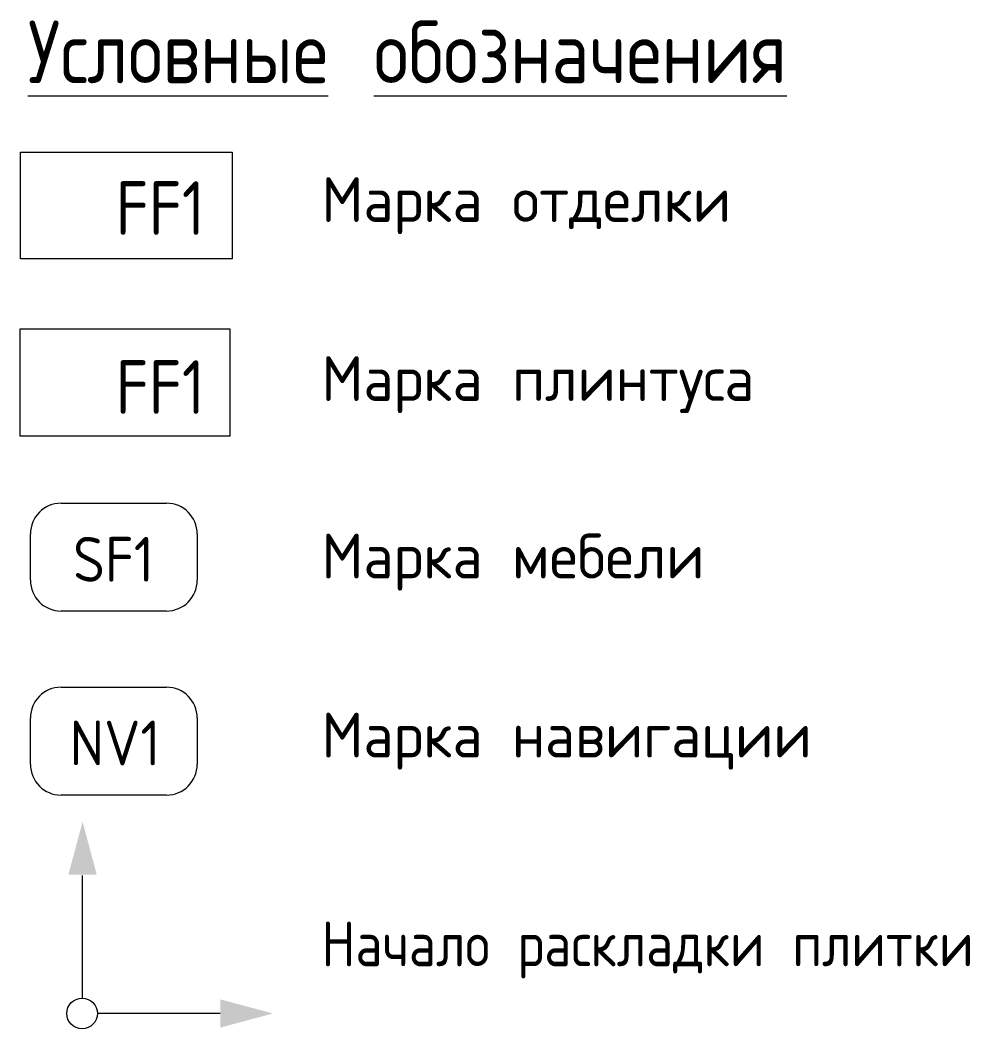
# Model space of a CAD drawing. Header units: millimetres. Extents: x 10189 to 74543, y -2532 to 10466.
# Drawn here: x 70828 to 74543, y -1987 to 1957 of the extents above; entities that cross this region are included whole.
import ezdxf

# ---------------------------------------------------------------- set-up
doc = ezdxf.new("R2010")
doc.units = ezdxf.units.MM
doc.layers.add('A-DETL', color=7, linetype='Continuous', lineweight=9)
doc.layers.add('G-ANNO-TEXT', color=7, linetype='Continuous', lineweight=9)
for name, color, linetype, lineweight, true_color in [('A-DETL-GENF-3', 1, 'Continuous', 9, 0xff0000), ('G-ANNO-TEXT-1', 7, 'Continuous', 9, 0x3c3c3c), ('G-ANNO-TEXT-2', 7, 'Continuous', 9, 0x008000), ('G-ANNO-TEXT-3', 1, 'Continuous', 9, 0xff0000)]:
    doc.layers.add(name, color=color, linetype=linetype, lineweight=lineweight, true_color=true_color)
doc.styles.add('GOST Common_4', font='GOST_Common.ttf', dxfattribs={"height": 175})
doc.styles.add('GOST Common_5', font='GOST_Common.ttf', dxfattribs={"width": 0.9, "height": 210})
doc.styles.add('GOST Common_6', font='GOST_Common.ttf', dxfattribs={"width": 0.9, "height": 245})
doc.styles.add('GOST Common_7', font='GOST_Common.ttf', dxfattribs={"width": 0.9, "height": 175})
doc.styles.add('ISOCPEUR_3', font='isocpeur.ttf', dxfattribs={"width": 0.9, "height": 175})

msp = doc.modelspace()

# ---------------------------------------------------------------- hatches: boundary and pattern name
at = {"layer": 'A-DETL-GENF-3'}
for points in [[(71016.9, -1383.9), (71127.6, -1383.9), (71072.3, -1177.4)], [(71610.5, -1982.5), (71817, -1927.2), (71610.5, -1871.9)]]:
    msp.add_hatch(color=256, dxfattribs=at).paths.add_polyline_path(points)

# ---------------------------------------------------------------- linework, layer by layer
at = {"layer": 'A-DETL'}
for p, q in [((70828.2, 750.1), (71648.2, 750.1)), ((70828.2, 330.1), (70828.2, 750.1)), ((71648.2, 750.1), (71648.2, 330.1)), ((71648.2, 330.1), (70828.2, 330.1)), ((70988.1, 68.3), (71400.6, 68.3)), ((70868.1, -233.3), (70868.1, -51.7)), ((71520.6, -51.7), (71520.6, -233.3)), ((71400.6, -353.3), (70988.1, -353.3)), ((70988.1, -651.3), (71400.6, -651.3)), ((70868.1, -953), (70868.1, -771.3)), ((71520.6, -771.3), (71520.6, -953)), ((71400.6, -1073), (70988.1, -1073)), ((71070.5, -1387.2), (71070.5, -1867.2)), ((71610.5, -1927.2), (71130.5, -1927.2))]:
    msp.add_line(p, q, dxfattribs=at)
msp.add_circle((71070.5, -1927.2), 60, dxfattribs=at)
for centre, start, end in [((70988.1, -51.7), 90, 180), ((71400.6, -51.7), 0, 90), ((70988.1, -233.3), 180, 270), ((71400.6, -233.3), 270, 0), ((70988.1, -771.3), 90, 180), ((71400.6, -771.3), 0, 90), ((70988.1, -953), 180, 270), ((71400.6, -953), 270, 0)]:
    msp.add_arc(centre, 120, start, end, dxfattribs=at)
at = {"layer": 'G-ANNO-TEXT-1', "flags": 128}
msp.add_lwpolyline([(70829.7, 1441.6), (71656.8, 1441.6), (71656.8, 1024.4), (70829.7, 1024.4)], close=True, dxfattribs=at)

# ---------------------------------------------------------------- texts
at = {"layer": 'G-ANNO-TEXT', "attachment_point": 1}
for s, insert, char_height, width, style in [('\\LУсловные', (70857.7, 1955.6), 245, 1550.544, 'GOST Common_6'), ('\\L\\fGOST Common|b0|i0|c204|p34|;\\W.9;\\L ', (72137, 1955.6), 245, 90.911, 'GOST Common_6'), ('\\Lобозначения', (72212, 1955.6), 245, 2111.164, 'GOST Common_6'), ('Начало', (72006.4, -1567.6), 175, 863.658, 'GOST Common_7'), ('\\fGOST Common|b0|i0|c204|p34|;\\W.9; ', (72719, -1567.6), 175, 65.658, 'GOST Common_7'), ('\\fGOST Common|b0|i0|c204|p34|;\\W.9; ', (73794.1, -1567.6), 175, 65.658, 'GOST Common_7'), ('раскладки', (72773.1, -1567.6), 175, 1237.405, 'GOST Common_7'), ('плитки', (73848.3, -1567.6), 175, 853.557, 'GOST Common_7')]:
    msp.add_mtext(s, dxfattribs=dict(at, insert=insert, char_height=char_height, width=width, style=style))
at = {"layer": 'G-ANNO-TEXT-1', "attachment_point": 1}
for s, insert, char_height, width, style in [('Марка', (72006.4, 1343.2), 175, 830.548, 'GOST Common_4'), ('\\fGOST Common|b0|i0|c204|p34|; ', (72691.7, 1343.2), 175, 72.954, 'GOST Common_4'), ('   FF1   ', (70857.7, 1327.3), 210, 929.316, 'GOST Common_5'), ('отделки', (72751.8, 1343.2), 175, 1099.915, 'GOST Common_4'), ('Марка', (72006.4, 643.2), 175, 830.548, 'GOST Common_4'), ('\\fGOST Common|b0|i0|c204|p34|; ', (72691.7, 643.2), 175, 72.954, 'GOST Common_4'), ('плинтуса', (72751.8, 643.2), 175, 1245.822, 'GOST Common_4'), ('Марка', (72006.4, -50.9), 175, 830.548, 'GOST Common_4'), ('\\fGOST Common|b0|i0|c204|p34|; ', (72691.7, -50.9), 175, 72.954, 'GOST Common_4'), ('мебели', (72751.8, -50.9), 175, 925.949, 'GOST Common_4'), ('Марка', (72006.4, -750.9), 175, 830.548, 'GOST Common_4'), ('\\fGOST Common|b0|i0|c204|p34|; ', (72691.7, -750.9), 175, 72.954, 'GOST Common_4'), ('навигации', (72751.8, -750.9), 175, 1414.177, 'GOST Common_4')]:
    msp.add_mtext(s, dxfattribs=dict(at, insert=insert, char_height=char_height, width=width, style=style))
at = {"layer": 'G-ANNO-TEXT-2', "char_height": 175, "attachment_point": 1, "style": 'ISOCPEUR_3'}
for s, insert, width in [('SF1', (71035.1, -63.7), 383.848), ('NV1', (71021.2, -782), 419.202)]:
    msp.add_mtext(s, dxfattribs=dict(at, insert=insert, width=width))
at = {"layer": 'G-ANNO-TEXT-3', "insert": (70857.7, 627.3), "char_height": 210, "width": 929.316, "attachment_point": 1, "style": 'GOST Common_5'}
msp.add_mtext('   FF1   ', dxfattribs=at)

doc.saveas('drawing.dxf')
